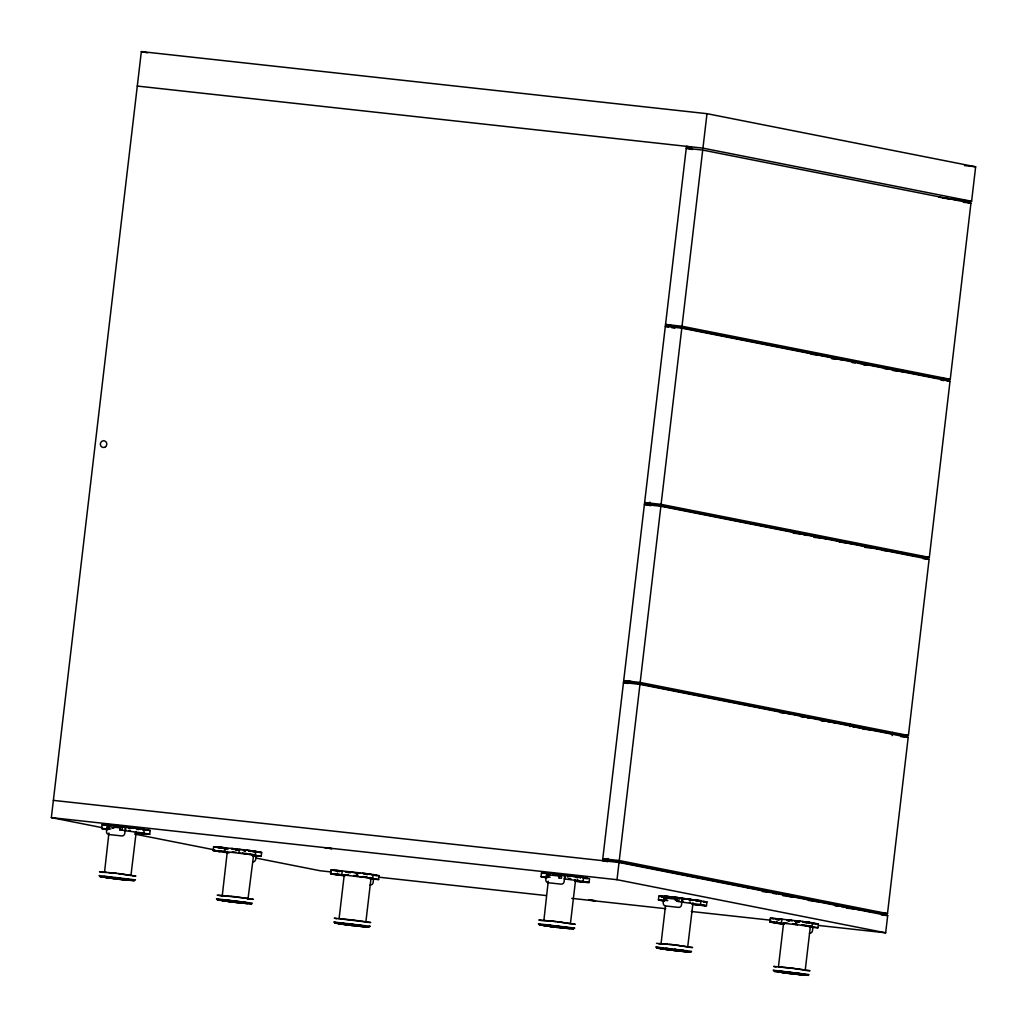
<?xml version="1.0" encoding="UTF-8"?>
<svg xmlns="http://www.w3.org/2000/svg" width="1027" height="1027" viewBox="0 0 1027 1027"><rect width="100%" height="100%" fill="white"/><g stroke="black" fill="none" stroke-linecap="round" stroke-linejoin="round"><path stroke-width="1.5" d="M747.207 886.776L748.144 887.841L749.042 886.827M101.622 827.557L51.35 817.608L141.341 51.594L706.987 113.676L975.65 166.798L971.606 201.279L942.914 198.121M107.63 829.675L101.699 828.507L102.148 824.681L109.825 825.182M108.901 824.668L107.874 824.604L107.424 828.43L109.106 828.596C109.85 819.469 107.655 837.377 108.901 824.668L126.013 826.902L125.564 830.727L119.735 829.739L119.966 827.826L109.055 826.632M104.51 872.424L108.913 832.987M120.608 826.311C117.322 824.373 111.532 826.774 115.576 825.477L114.729 825.31M120.018 829.79L119.966 827.826M120.57 825.952L119.735 829.739M121.815 827.531L121.789 826.594M122.059 830.034L122.508 826.209M130.942 875.505L136.257 831.446M137.169 829.444L137.284 828.481L150.173 830.471L149.724 834.296L145.141 833.937M138.298 829.662L138.414 828.699L139.672 828.789M229.021 853.001L213.167 850.549L213.616 846.723L222.987 847.583M224.361 851.55L224.81 847.724L243.835 849.868M222.975 851.396L224.438 851.563L225.452 847.84L223.424 847.57M222.268 895.711L227.314 851.46M235.26 849.958L234.849 848.918M248.033 898.728L253.656 854.657L250.087 854.002M252.385 850.934L255.723 851.344L255.274 855.17L253.579 854.965M256.185 855.414L255.736 859.252A2.888 2.76 -78.8 0 1 252.655 861.82M252.488 855.709L261.205 856.338L261.654 852.513L255.723 851.344M344.892 876.005L330.566 873.759L331.015 869.933L339.257 870.678M337.524 873.091L337.292 875.017L331.554 873.874L336.111 874.208M358.667 872.796L342.286 870.947L341.76 874.76L356.651 876.429M339.077 918.741L344.263 874.696L348.538 874.978M349 872.77L349.077 871.795L351.748 872.334M350.258 872.86L349.527 871.743M358.025 876.583L356.395 876.378L356.857 872.539M365.882 921.912L371.055 877.867L369.951 877.597M368.796 874.144L370.452 874.388L365.728 873.849L373.122 874.555L372.673 878.38L370.978 878.175M373.584 878.624L373.135 882.463A2.888 2.76 -78.8 0 1 370.054 885.03M369.887 878.919L378.591 879.548L379.04 875.723L373.122 874.555M546.967 877.905L541.036 876.724L541.486 872.899L550.703 873.515L547.211 872.822L546.762 876.647C549.561 878.239 548.379 872.154 548.174 876.763M550.125 877.238L547.802 876.776L548.238 872.899L565.351 875.12L564.901 878.945M543.861 920.641L548.251 881.217M554.811 874.657L554.927 873.707C552.808 872.911 553.553 875.286 555.299 874.722M561.859 874.426L561.41 878.265L559.086 877.969L559.304 876.057L548.392 874.85M559.908 874.182L559.086 877.969M567.366 876.981L567.482 876.031L570.113 876.544M576.506 877.661L576.622 876.711L583.593 877.52L583.143 881.346L564.093 878.868M577.636 877.892L577.752 876.93L579.023 877.019M577.739 879.536L577.508 881.448L579.267 881.667M586.135 882.296L589.074 882.527L589.524 878.688L581.988 877.366M608.01 858.482L607.637 861.653L602.554 860.652L686.472 146.335L691.543 147.349M649.5 505.297L649.873 502.113M619.024 862.462L887.687 915.583L885.659 932.824L617.009 879.703L619.024 862.462L53.378 800.38M639.949 684.367L908.189 737.399L887.495 913.594L619.255 860.549L639.949 684.367L623.479 682.557L628.177 683.481M660.874 506.26L929.114 559.304L908.407 735.486L640.18 682.454L660.874 506.26L644.404 504.45L650.669 505.695M681.8 328.165L950.026 381.21L929.332 557.391L661.093 504.347L681.8 328.165L665.316 326.355L668.461 326.971M702.712 150.07L970.951 203.102L950.257 379.284L682.018 326.252L702.712 150.07L686.241 148.26L692.519 149.493M971.606 201.279L702.943 148.145L706.987 113.676M664.366 901.115L658.435 899.947L658.885 896.109L669.822 896.956L660.939 896.353L665.098 897.187M667.511 900.448L664.161 899.87L664.61 896.032L700.992 900.73L700.542 904.569L681.492 902.091M665.188 899.986L665.637 896.109M665.791 898.06L665.573 899.986L665.791 898.06L676.703 899.267L676.767 901.231L682.3 902.168L682.75 898.33L681.8 898.266L706.923 901.911L706.473 905.737L701.89 905.378M662.133 944.031L661.029 943.762L665.47 906.007M674.187 897.149L674.071 898.099M674.893 898.561L675.009 897.611L670.978 896.802L673.776 897.097M676.767 901.231L676.703 899.267M677.307 897.393L676.485 901.18M678.808 901.475L679.258 897.649M689.335 900.371L689.451 899.421L700.992 900.73M690.465 900.602L690.568 899.639L695.151 900.14M687.692 946.945L693.007 902.887M783.434 924.159L769.916 921.989L770.366 918.151L778.607 918.895M784.243 924.236L776.643 923.234L776.861 921.322M778.427 966.972L783.601 922.926L787.876 923.196M788.338 921.001L788.415 920.012L792.112 920.449M789.609 921.091L788.877 919.961M803.448 921.604L796.195 920.77L795.655 924.595L797.363 924.801M805.232 970.143L810.406 926.097L809.289 925.815M812.922 926.855L812.473 930.68A2.888 2.76 -78.8 0 1 809.392 933.261M809.237 927.15L817.941 927.779L818.391 923.953L805.669 921.925M850.048 726.602L850.356 723.996M892.142 735.602L892.514 732.418M768.209 708.052L768.709 709.182M790.636 530.471L789.558 530.535M127.772 827.492L137.284 828.481M140.956 829.29L139.98 829.213L140.969 829.277M104.292 872.321L106.615 872.411M129.62 879.69L127.348 879.625M221.691 895.531L228.379 896.045M373.199 875.132L376.537 875.453M371.055 877.867L370.144 877.867M546.492 873.412L546.877 873.438M576.622 876.711L570.704 876.095L577.752 876.93M684.354 899.151L681.004 898.432L682.249 898.586M543.63 920.539L546.865 920.718M696.447 900.255L695.6 900.191M568.971 927.907L568.111 927.907M796.105 921.258L795.257 921.18M803.14 922.272L806.837 922.631M661.029 943.762L667.73 944.262M779.005 971.375L777.927 971.285L779.031 971.555M804.719 974.456L799.789 974.084M682.416 898.818L684.727 898.984L683.199 898.715M252.218 903.131L216.44 898.792L217.236 899.036M365.24 926.251L361.414 925.956M691.569 951.349L655.791 947.022L656.587 947.266M808.968 974.572L773.19 970.233L773.973 970.476M150.173 830.471L149.364 830.445M148.735 834.181L147.464 834.129M213.167 850.549L217.75 850.908M330.566 873.759L335.149 874.118M587.534 878.457L584.222 878.226M588.073 882.411L586.802 882.347M704.933 901.68L703.174 901.578M706.923 901.911L703.046 901.642M705.472 905.621L704.201 905.557M772.343 918.382L777.542 918.793M769.916 921.989L774.486 922.349M574.684 879.664L575.608 879.664L570.434 923.709L565.774 922.901M134.19 879.895L135.436 879.882L99.041 875.582L99.837 875.826M252.039 899.267L253.284 899.267L231.704 896.276M573.528 928.113L574.773 928.113L538.392 923.812L539.894 924.184M368.975 926.315L370.221 926.315L333.839 922.015L335.341 922.387M691.376 947.497L692.622 947.497L677.897 945.431M685.51 951.13L686.37 951.13L683.045 950.514M686.408 951.233L687.32 951.233L683.943 950.643M667.781 897.046L663.429 896.584L665.855 896.93M812.55 923.363L813.897 923.466L811.908 923.196M219.393 847.429L222.679 847.788M215.439 850.715L214.168 850.664L219.894 851.794M336.779 870.639L341.234 871.191L333.005 870.164L338.551 871.255M772.176 922.156L770.905 922.105L776.643 923.234M128.131 880.126L129.569 880.165L126.257 879.548M245.53 903.336L247.918 903.49L244.542 902.9M545.517 925.006L544.105 925.006L546.505 925.443M567.482 928.357L568.907 928.395L565.595 927.779M339.501 923.055L341.696 923.26M662.864 948.691L661.427 948.653L663.853 949.141M104.202 824.925L108.875 825.233M101.699 828.507L107.835 828.917M258.573 852.307L261.654 852.513L259.138 852.23M543.54 873.143L548.213 873.451M541.036 876.724L547.186 877.135M546.672 877.161L542.063 876.853L546.377 877.7M372.326 875.171L379.04 875.723M658.435 899.947L667.653 900.563M811.664 923.389L818.391 923.953L813.808 923.453M108.682 826.632L109.337 826.684M547.211 872.822L548.238 872.899M548.675 874.914L548.02 874.863L550.344 875.325M547.802 876.776L548.457 876.827M664.161 899.87L665.855 900.037M126.013 826.902L125.063 826.825L144.255 829.303L143.806 833.128L124.755 830.65M565.351 875.12L564.401 875.055L583.593 877.52M132.727 875.928L135.885 876.057L118.195 873.63M106.898 876.827L103.778 876.622L105.563 877.019M133.33 879.831L131.032 879.651M128.259 879.703L129.993 879.625M572.078 924.146L575.223 924.287L560.498 922.22M546.236 925.057L543.155 924.891L545.748 925.327M224.233 900.525L221.126 900.32L225.401 901.038M572.681 928.061L570.383 927.869M244.811 903.285L247.006 903.49L243.656 902.772M567.61 927.92L569.703 927.92M566.75 928.292L569.869 928.498L566.493 927.907M340.63 918.78L349.989 919.717M690.529 947.446L688.231 947.253M341.632 923.735L338.551 923.581L341.901 924.133M362.261 926.02L364.418 926.11L363.391 925.853M779.968 967.01L789.339 967.935M781.033 971.491L778.902 971.426M780.982 971.966L777.863 971.76L783.139 972.62M801.548 974.726L804.667 974.931L801.278 974.341M701.274 901.205L698.103 900.859M148.068 830.355L142.997 829.829M146.027 834.014L147.618 834.181M244.156 850.703L245.389 850.754L243.861 850.497M587.405 878.586L583.516 878.226M215.285 850.664L216.877 850.831M585.364 882.244L586.956 882.411M702.763 905.455L704.355 905.621M772.022 922.105L773.613 922.272M107.155 825.182L102.148 824.681L105.113 825.259M143.767 829.688L144.743 829.765L143.189 829.636M233.963 848.803C223.334 847.532 249.497 851.55 235.376 849.008M252.129 851.113L251.962 851.011M244.105 850.69L245.286 850.78L243.797 850.484M681.35 898.818L682.031 898.882M349.244 871.795L356.805 873.027L355.907 872.963M676.202 899.845L674.932 899.78L676.459 900.05M106.102 876.724L107.745 876.904M107.694 877.379L103.727 877.109L107.103 877.7M126.565 879.998L130.532 880.28L127.913 879.805M128.208 880.178L125.589 879.908M250.126 899.138L247.468 898.907M545.453 924.955L548.059 925.224M547.032 925.609L543.065 925.327L546.454 925.918M565.903 928.228L567.546 928.408M225.093 900.602L222.037 900.32L226.402 901.192M243.964 903.221L245.607 903.388M366.28 922.246L370.67 922.49L334.288 918.177L336.715 918.703M662.787 948.64L665.393 948.909M664.43 948.82L660.464 948.55L664.739 949.269M683.302 951.438L686.306 951.605L677.088 950.206M340.9 923.157L343.506 923.427M342.479 923.812L339.501 923.684L342.787 924.261M361.35 926.431L365.317 926.701L361.94 926.11M805.63 970.476L810.021 970.708L790.829 968.114M780.238 971.375L782.856 971.645M781.829 972.03L778.787 971.76L782.138 972.479M800.752 974.174L803.756 974.341L802.934 974.058M800.701 974.649L803.705 974.816L802.048 974.456M586.135 882.347L582.476 881.975M143.973 829.919L148.196 830.24L142.65 829.136M144.178 833.847L145.86 834.04M218.918 847.172L220.805 847.352M585.21 882.257L581.346 881.859M217.031 850.805L218.712 850.998M336.317 870.395L340.373 870.793M700.915 905.288L702.596 905.48M773.78 922.246L775.462 922.439M107.013 876.801L109.786 877.097M108.657 877.469L104.69 877.225L108.002 877.828M546.364 925.032L549.137 925.327M548.007 925.699L544.028 925.443L545.684 925.802M564.94 928.138L566.634 928.331M224.361 900.499L226.056 900.692M242.988 903.131L244.683 903.311M682.39 950.874L683.353 950.963M682.339 951.349L687.268 951.721L682.994 950.989M341.811 923.234L344.584 923.53M341.76 923.709L343.454 923.902M360.438 925.866L362.133 926.046M360.387 926.341L364.367 926.598L359.938 925.841M781.162 971.452L783.935 971.747M781.098 971.94L782.792 972.12M803.756 974.174L805.181 974.302M799.725 974.559L801.432 974.751M143.125 833.744L144.833 833.937M554.079 873.618L559.959 874.542M580.679 877.546L579.318 877.43L580.871 877.559M221.485 847.647L219.573 847.468L221.511 847.75M218.058 850.908L219.765 851.101M677.461 898.034L675.15 897.868L678.526 898.15L675.009 897.611M677.859 897.97L678.744 898.034L674.713 897.226M688.603 899.331L689.451 899.421M699.875 905.185L701.569 905.378M367.23 874.067C374.727 874.876 361.992 873.438 368.552 874.131M335.457 874.118L337.164 874.311M807.402 922.297L805.604 922.118L809.867 922.631L805.078 922.066L809.379 922.58L807.543 922.413M774.807 922.336L776.515 922.541M108.567 872.591L112.328 872.976M108.066 876.904L110.955 877.212M108.002 877.379L109.735 877.572M547.917 920.821L551.666 921.193M124.524 879.805L126.244 880.011M547.352 925.597L550.241 925.918M563.862 928.036L565.595 928.228M225.465 900.114L229.599 900.563M226.107 900.204L228.353 900.435M227.134 900.795L222.294 900.114M241.974 902.54L243.052 902.643M241.91 903.028L243.643 903.221M665.457 948.434L666.536 948.537M665.907 948.935L667.64 949.128L663.134 948.589M678.411 950.373L683.045 950.963M681.26 951.246L682.981 951.438M342.8 923.812L347.075 924.377M362.839 925.789L364.418 925.943M359.309 926.238L361.042 926.431M783.871 972.222L782.15 972.03L786.284 972.479M799.276 974.071L802.048 974.418M800.38 974.662L797.491 974.341M251.885 851.101L253.117 851.19L252.026 851.036M142.971 829.88L144.165 830.009M141.996 833.629L143.716 833.834M219.187 851.011L220.895 851.216M698.745 905.069L700.453 905.275M336.574 874.221L338.294 874.426M775.924 922.451L777.632 922.644M232.295 851.871L236.313 852.294M109.17 877.494L112.636 877.969M123.356 879.69L125.089 879.895M548.559 925.237L550.305 925.443M548.508 925.712L551.486 926.046M564.426 928.113L561.448 927.779M226.556 900.705L228.302 900.91M240.806 902.425L242.539 902.63M240.742 902.9L242.488 903.105M665.958 948.447L667.704 948.653M681.889 950.848L678.898 950.514M680.092 951.13L681.825 951.336M358.141 926.123L359.886 926.328M783.357 971.67L784.615 971.786M799.224 974.546L796.246 974.212M140.802 833.513L142.522 833.719M580.152 881.731L581.86 881.936M220.831 847.301L224.156 847.699M220.381 851.126L222.089 851.332M697.551 901.051L698.681 901.167M697.551 904.954L699.259 905.159M777.567 918.741L779.724 919.011M337.78 874.349L339.488 874.542M777.118 922.567L778.825 922.772M139.556 833.385L141.251 833.59M578.894 881.602L580.589 881.808M696.383 900.923L698.437 901.192M221.652 851.267L223.347 851.473M696.293 904.813L697.988 905.018M339.501 870.639L342.286 870.947M356.51 873.13L355.381 873.001L359.065 873.425M778.838 918.87L780.892 919.139M339.051 874.478L340.746 874.683M778.389 922.695L780.084 922.901M110.48 877.135L111.827 877.276M110.428 877.623L112.148 877.828M122.162 879.086L123.882 879.292M122.097 879.561L123.831 879.767M549.817 925.366L551.55 925.571M561.499 927.304L563.232 927.509M563.168 927.997L560.139 927.638M227.814 900.833L229.547 901.038M241.281 902.502L238.251 902.155M239.496 902.772L241.229 902.977M667.216 948.576L670.259 948.922M681.26 950.437L683.083 950.63M667.165 949.051L668.885 949.269M678.847 951.002L680.567 951.207M356.895 925.982L358.628 926.2M784.564 972.274L787.593 972.62M113.702 825.99L115.05 826.106L113.561 825.888M553.039 874.221L554.387 874.324L552.898 874.105M677.396 897.919L678.603 898.15M367.499 874.413L366.19 874.285L367.64 874.516M139.916 833.449L138.17 833.231M138.452 833.282L135.269 832.91M577.803 881.513L574.619 881.14M695.728 900.897L697.115 901.051M694.971 904.671L696.665 904.877M340.823 870.78L342.209 870.935M781.547 919.165L796.195 920.77M780.173 919.011L782.202 919.281L781.098 922.991L796.002 924.647M340.373 874.619L342.132 874.837M781.419 923.055L779.724 922.837M113.74 873.13L99.491 871.756L103.034 872.449M553.078 921.347L538.841 919.974L542.384 920.68M111.763 877.764L113.458 877.969M120.852 878.945L122.547 879.151M120.788 879.42L134.357 880.73L118.978 878.611M551.114 925.982L552.796 926.187M560.19 927.163L561.885 927.368M229.727 896.186L231.139 896.34M670.477 944.558L656.535 943.325M229.214 900.499L230.908 900.705M229.162 900.974L230.857 901.18M668.564 948.717L671.607 949.076M238.534 902.207L239.946 902.361M238.187 902.63L251.756 903.94L239.419 902.168M668.5 949.192L670.195 949.41M677.871 950.437L679.283 950.591M677.538 950.861L691.107 952.17L681.928 950.694M346.998 923.774L348.307 923.915M347.973 924.339L334.686 923.08L348.692 925.045M348.256 924.39L342.851 923.774M786.348 972.004L787.658 972.145M355.586 925.841L369.155 927.163L355.393 925.211M794.937 974.071L808.493 975.38L795.809 973.596M964.494 165.578L975.65 166.798M137.284 86.063L702.943 148.145M938.909 197.235L955.123 199.469M963.467 202.28L970.951 203.102M682.018 326.252L665.547 324.442L933.774 377.487L950.257 379.284M810.996 354.238L830.086 356.33M831.703 358.41L850.818 360.503M831.523 358.513L841.087 359.566M852.179 362.595L855.363 362.955M858.546 363.301L871.294 364.701M863.707 364.033L876.455 365.432M863.039 364.38L866.223 364.726M863.63 364.778L866.685 365.111M884.067 368.577L892.014 369.45M893.387 369.592L903.953 370.76M893.246 370.631L913.953 372.904M941.04 380.221L944.044 380.542M947.035 380.876L950.026 381.21M661.093 504.347L644.622 502.537L912.862 555.581L929.332 557.391M793.203 533.167L801.163 534.04M803.948 534.451L816.67 535.85M804.218 535.067L807.402 535.414M813.91 537.339L837.801 539.958M839.162 542.051L859.869 544.323M849.098 543.322L858.662 544.361M864.683 547.327L869.445 547.853M871.101 548.046L872.475 548.187M876.93 548.675L884.491 549.496M881.821 550.254L894.568 551.653M897.752 552.012L900.949 552.359M923.119 558.649L929.114 559.304M640.18 682.454L623.697 680.644L891.937 733.676L908.407 735.486M632.491 681.723L629.294 681.363L633.364 682.172L627.317 681.504M780.186 712.622L799.276 714.715M790.931 713.906L798.878 714.779M800.893 716.795L804.077 717.141M807.273 717.488L820.008 718.887M807.081 717.591L810.264 717.95M821.369 720.98L824.553 721.326M827.736 721.673L840.484 723.072M832.897 722.417L847.236 723.996M852.936 726.923L872.103 729.388M862.436 729.016L883.156 731.288L880.011 730.659M900.692 736.577L908.189 737.399M619.255 860.549L602.785 858.739L871.012 911.783L887.495 913.594M607.843 860.254L612.374 860.754L606.816 859.368M762.381 891.552L770.34 892.424M773.126 892.835L787.837 894.337M773.395 893.451L776.579 893.798M783.1 895.724L802.215 897.816M787.696 896.353L792.472 896.879M808.352 900.435L822.691 902.001M813.512 901.167L816.696 901.526M819.88 901.873L827.852 902.746L825.875 902.361M51.35 817.608L617.009 879.703M122.29 826.889L124.113 827.082M135.359 828.365L138.414 828.699M546.069 873.399L541.486 872.899L544.451 873.489M561.628 875.107L563.464 875.312M567.122 875.71L570.781 876.121M834.977 905.827L837.993 906.161M841.023 906.494L847.057 907.162M851.126 907.958L854.336 908.317M846.248 908.112L862.179 909.858L855.902 908.625M881.32 914.89L887.687 915.583M220.523 847.596L222.358 847.801L221.37 847.647M241.268 849.586L239.368 849.316L238.919 853.155L241.987 853.514M250.729 850.908L248.855 850.69L250.781 850.857M228.443 848.816L224.258 848.366L226.518 848.7M251.628 851.357L256.134 851.871M252.758 851.588L255.813 851.922M663.468 896.61L658.885 896.109L663.339 896.995M684.521 898.92L686.96 899.19M697.577 900.795L696.717 900.653L701.48 901.192M224.438 851.563L240.626 853.36M692.018 904.351L695.202 904.723M798.018 921.014L796.118 920.757M337.922 870.819C345.842 871.705 332.068 870.177 339.732 870.973M777.259 919.037L780.096 919.358L775.847 918.883L780.571 919.422L776.258 918.921L778.248 919.191M806.554 922.259L808.377 922.451M339.449 871.384L336.946 871.101L339.988 871.499M345.444 872.09L348.487 872.424M357.075 873.309L357.999 873.412M363.789 874.054L366.228 874.324M796.349 921.643L797.594 921.784L795.103 921.476L798.249 921.732M331.156 871.962L320.013 870.729L255.595 857.994M378.963 877.199L546.274 895.57M571.769 898.368L665.778 908.69M691.274 911.488L770.943 920.231M818.737 925.481L885.659 932.824M356.395 876.378L357.332 872.642M698.873 900.833C693.854 900.281 705.048 901.693 698.873 900.833L699.387 900.974M793.049 923.735L797.504 924.236M353.712 875.505L358.166 876.018M551.666 921.065L556.031 921.681M112.328 872.847L116.693 873.451M552.513 926.136L554.156 926.341M558.842 927.009L560.472 927.214M113.175 877.905L114.819 878.124M558.778 927.497L573.708 928.96L561.024 927.163M119.491 878.791L121.135 878.996M119.44 879.266L122.213 879.703M669.065 944.288L677.14 945.212M669.912 949.346L671.555 949.551M230.626 900.64L232.269 900.859M230.574 901.128L232.205 901.334M676.177 950.707L677.82 950.912M678.95 951.13L673.224 950.476M236.839 902.476L238.469 902.682M239.599 902.913L228.225 901.565M787.375 972.081L790.392 972.453M788.954 972.774L774.024 971.311L788.043 973.262M348.025 923.864L351.041 924.223M794.988 973.596L792.253 973.288M346.844 924.12L349.604 924.544M793.576 973.917L795.219 974.122M796.349 974.353L789.262 973.442M354.238 925.699L355.868 925.905M356.998 926.123L345.65 924.672M562.449 875.081L561.204 874.94L563.682 875.235M562.719 875.351L563.874 875.479M121.789 826.709L126.462 827.287L122.136 826.979M133.831 828.198L131.443 827.89M123.381 827.12L124.537 827.261M112.277 828.07L113.406 828.301M690.568 899.639L688.706 899.408M250.652 850.857L248.406 850.651L250.062 850.895M221.999 847.814L215.606 846.954L219.765 847.776M786.708 920.423L788.89 920.693M795.848 921.347L799.507 921.784M358.269 872.706L359.938 872.937M347.357 872.193L349.231 872.424M372.069 874.914L374.56 875.248M797.157 924.749L802.998 925.43M357.82 876.532L359.386 876.737M553.656 921.283L559.754 922.002M114.305 873.066L122.406 874.028M554.028 925.815L558.521 926.341M553.977 926.303L559.047 926.79M557.456 926.855L559.022 927.06M559.676 927.715L554.464 927.009M114.69 877.597L119.183 878.124M114.639 878.072L116.192 878.278M118.105 878.624L119.671 878.83M118.054 879.112L120.326 879.484M671.042 944.506L675.111 944.968M676.357 950.745L656.638 948.088L674.919 950.103M233.591 901.488L217.288 899.87L229.971 901.655M235.453 902.322L237.019 902.528M788.826 972.248L793.319 972.774M788.056 972.543L791.907 972.993M788.775 972.723L793.807 973.48M349.488 924.018L352.479 924.364M348.718 924.326L354.495 924.993M349.424 924.505L350.99 924.698M352.903 925.057L354.289 925.211M354.469 925.263L349.976 924.736M242.321 849.65L248.149 850.343M241.871 853.476L243.36 853.681M799.057 921.091L800.521 921.258M359.72 872.86L365.535 873.553M359.27 876.699L360.759 876.891M243.335 853.655L244.798 853.822M360.734 876.865L363.648 877.212M557.122 926.572L539.239 924.878L551.563 926.649M557.751 927.497L552 926.803M118.131 879.138L99.889 876.647L119.697 878.573M116.475 879.048L118.413 879.266M672.582 949.551L678.333 950.245M233.232 901.334L235.17 901.552M234.015 902.181L235.53 902.361M351.118 919.717L355.201 920.205M792.549 973.917L788.697 973.468M351.273 925.468L353.211 925.699M797.08 921.489L799.571 921.797M357.743 873.271L358.988 873.412M561.474 875.197L562.642 875.338M122.059 826.966L123.304 827.12M112.418 828.186L113.74 828.25M244.734 853.835L247.687 854.169M801.869 921.463L804.886 921.784M778.107 919.088L779.069 919.204M801.484 925.276L804.436 925.609M362.531 873.245L366.947 873.733M362.133 877.058L365.086 877.392M557.533 921.861L561.743 922.246M117.591 878.444L119.132 878.598M675.92 949.564L674.431 949.384L677.396 949.744M674.328 949.872L675.869 950.039M671.928 949.744L673.417 949.924L670.451 949.564M235.042 901.18L236.582 901.334M794.539 968.435L773.639 966.407L776.053 966.933M234.99 901.655L237.096 901.783M232.577 901.526L234.117 901.68M232.526 902.001L234.053 902.155M791.727 973.095L795.732 973.455M352.441 924.39L353.981 924.544M352.389 924.865L353.917 925.032M681.607 901.205L683.071 901.385M246.416 850.176L250.909 850.69M242.256 852.975L246.531 853.514M246.108 854.002L250.46 854.528M558.38 926.354L559.997 926.521M558.329 926.829L562.77 927.265M553.001 926.829L554.619 927.009M676.434 945.251L679.142 945.456M119.042 878.124L120.66 878.303M113.65 878.611L115.268 878.778M675.727 950.039L677.345 950.219M670.4 950.039L672.005 950.219M236.441 901.347L238.046 901.513M236.377 901.822L238.983 902.014M231.114 901.347L232.718 901.513M231.049 901.822L232.667 901.988M793.126 973.262L794.731 973.429M786.798 973.237L789.404 973.429M353.776 925.032L356.382 925.237M348.448 925.032L350.066 925.211M804.423 921.771L807.658 922.13M804.205 925.609L805.836 925.789M356.998 873.412L355.83 873.271L356.934 873.399M364.855 877.379L366.498 877.559M559.689 926.996L561.371 927.188M551.627 926.174L553.296 926.354M550.164 926.572L553.245 926.842M120.352 878.778L122.02 878.958M112.277 877.944L113.958 878.136M112.225 878.432L113.907 878.611M677.152 949.731L680.195 950.091M669.026 949.384L670.695 949.577M668.962 949.859L670.644 950.052M795.296 968.641L804.642 969.963M237.802 901.513L239.484 901.693M237.75 901.988L240.831 902.245M229.676 901.167L231.357 901.347M229.624 901.642L231.293 901.822M794.487 973.429L797.568 973.686M784.962 973.005L787.786 973.262M355.958 920.423L365.291 921.732M355.445 924.724L356.882 924.903M355.149 925.199L358.192 925.558M563.605 875.222L565.864 875.517M699.99 900.987L698.206 900.859M248.919 850.484L252.218 850.857M806.978 922.734L805.579 922.541M248.791 854.336L251.769 854.695M805.527 925.776L807.209 925.956M366.318 873.707L369.014 874.195M366.19 877.546L367.859 877.738M801.907 924.775L806.837 925.443M362.557 876.557L367.486 877.212M561.936 922.4L564.593 922.747M550.254 925.995L551.974 926.187M551.923 926.675L548.919 926.303M679.335 945.61L687.833 946.933M122.585 874.17L131.084 875.492M678.475 949.898L680.94 950.219M121.674 878.945L124.678 879.305M667.601 949.693L669.322 949.885M110.865 878.252L112.572 878.444M795.874 973.108L798.878 973.48M239.124 901.68L240.844 901.873M785.052 972.428L786.772 972.62M239.073 902.155L242.077 902.515M356.523 924.891L358.243 925.083M560.832 876.262L559.304 876.057M806.811 925.93L809.764 926.29M367.525 873.861L371.44 874.388M367.473 877.713L369.168 877.905M568.47 878.521L570.948 878.855M129.132 830.304L130.416 830.471M808.018 922.233L812.46 922.772L812.01 926.611L810.316 926.405M777.888 919.486L778.8 919.601L776.284 919.332L779.326 919.73M251.281 850.792L253.464 851.024M224.104 848.495L227.147 848.893M808.044 926.097L810.932 926.457M251.307 854.657L253.014 854.862M368.706 877.867L370.413 878.072M562.347 926.855L564.08 927.047M562.283 927.33L564.028 927.535M548.97 925.828L550.703 926.033M679.681 950.54L681.427 950.745M666.318 949.513L668.051 949.718M122.996 878.624L124.742 878.83M122.945 879.099L125.872 879.471M109.632 877.597L111.365 877.803M109.568 878.085L111.301 878.278M797.145 973.275L800.072 973.647M797.08 973.75L798.813 973.955M783.768 972.248L785.501 972.453M783.704 972.736L785.45 972.928M226.967 901.295L228.7 901.501M357.794 925.057L359.527 925.25M357.743 925.532L360.67 925.892M344.417 924.03L346.163 924.236M344.366 924.505L346.099 924.711M568.701 876.544L567.764 876.403M252.475 854.811L254.182 855.016M369.874 878.034L371.581 878.226M563.541 927.009L565.274 927.214M563.489 927.484L565.222 927.689M547.725 926.136L549.458 926.354M680.875 950.694L682.608 950.912M666.908 949.089L664.097 948.73M665.175 948.871L666.369 949.038M665.124 949.359L666.857 949.564M124.203 878.778L125.936 878.984M108.374 877.918L110.107 878.124M798.274 973.917L800.007 974.122M782.574 972.094L784.307 972.299M782.51 972.569L784.256 972.774M241.538 902.476L243.271 902.682M225.773 901.128L227.506 901.334M358.988 925.211L360.721 925.417M358.937 925.686L361.748 926.046M344.956 924.069L342.145 923.709M343.172 924.339L344.905 924.557M253.412 851.075L259.6 852.269M564.645 927.163L566.352 927.368M564.593 927.638L566.301 927.843M546.634 925.995L548.341 926.2M662.556 944.288L658.666 943.723M682.673 950.424L683.751 950.578M664.033 949.205L665.74 949.41M799.442 973.583L801.15 973.789M125.307 878.932L127.014 879.138M779.493 971.337L776.733 970.939M799.391 974.058L801.099 974.276M125.243 879.407L127.913 879.767M103.894 876.48L105.357 876.686M107.296 877.764L109.003 877.969M244.914 898.047L217.198 895.108M243.322 902.207L245.992 902.643M242.642 902.63L244.349 902.836M224.746 900.499L225.837 900.653M360.105 925.366L361.812 925.571M342.094 924.197L343.801 924.403M580.178 877.572L580.396 877.597M558.136 874.478L553.617 873.592L562.18 874.58A2.888 2.76 -78.8 0 1 564.58 877.751L564.131 881.577A2.888 2.76 -78.8 0 1 561.05 884.144L548.238 882.745A2.888 2.76 -78.8 0 1 545.825 879.574L546.274 875.736A2.888 2.76 -78.8 0 1 549.368 873.168M689.438 902.219L690.388 902.361M565.659 927.304L567.315 927.509L566.545 927.432M545.735 925.366L546.698 925.507M545.684 925.853L547.34 926.059M126.308 879.073L127.977 879.279M221.742 895.852L218.392 895.339M243.707 902.284L246.865 902.733M337.382 922.708L338.679 922.901M659.334 947.716L657.293 947.395M662.312 948.46L663.904 948.653M127.207 879.202L127.964 879.33M245.877 898.189L248.483 898.702M224.566 900.435L222.679 900.127M217.942 899.164L218.867 899.318M363.597 925.841L365.15 926.123M127.926 827.762L130.763 828.327M118.477 826.209L114.318 825.387M802.729 974.084L804.693 974.405M141.341 51.594L147.618 52.826M671.594 327.6L674.726 328.216M671.478 896.751L672.326 896.918M681.35 898.702L682.48 898.92M788.454 920.038L792.408 920.821M664.61 896.032L668.102 896.725M770.366 918.151L773.318 918.741M582.348 881.269L589.074 882.527M699.734 904.492L706.473 905.737M811.176 926.521L817.941 927.779M659.462 900.063L663.763 900.923M372.827 874.657L376.986 875.479M232.128 848.52L232.975 848.687M107.874 824.604L111.365 825.284M213.616 846.723L219.547 847.891M331.015 869.933L333.98 870.511M142.997 833.051L149.724 834.296M254.439 855.08L261.205 856.338M371.838 878.303L378.591 879.548M253.155 855.953L255.479 856.415M108.451 828.558L110.775 829.007M134.614 834.078L214.746 849.92M224.168 851.781L227.314 852.41M102.726 828.622L107.026 829.482M106.936 827.518L106.487 831.344A2.888 2.76 -78.8 0 0 108.901 834.515L121.712 835.927A2.888 2.76 -78.8 0 0 124.793 833.359L125.243 829.521A2.888 2.76 -78.8 0 0 122.829 826.35L110.017 824.938A2.888 2.76 -78.8 0 0 106.936 827.518M663.673 898.959L663.224 902.784A2.888 2.76 -78.8 0 0 665.637 905.955L678.449 907.367A2.888 2.76 -78.8 0 0 681.53 904.787L681.979 900.961A2.888 2.76 -78.8 0 0 679.579 897.791L666.767 896.378A2.888 2.76 -78.8 0 0 663.673 898.959M235.915 849.624L237.982 849.791L235.928 849.624M325.212 847.853L331.824 848.649L325.212 847.853M588.792 899.973L595.403 900.756L588.792 899.973M105.55 446.745A3.376 3.222 -78.8 0 0 104.78 440.981A3.376 3.222 -78.8 0 0 100.376 444.652A3.376 3.222 -78.8 0 0 105.55 446.745"/></g></svg>
